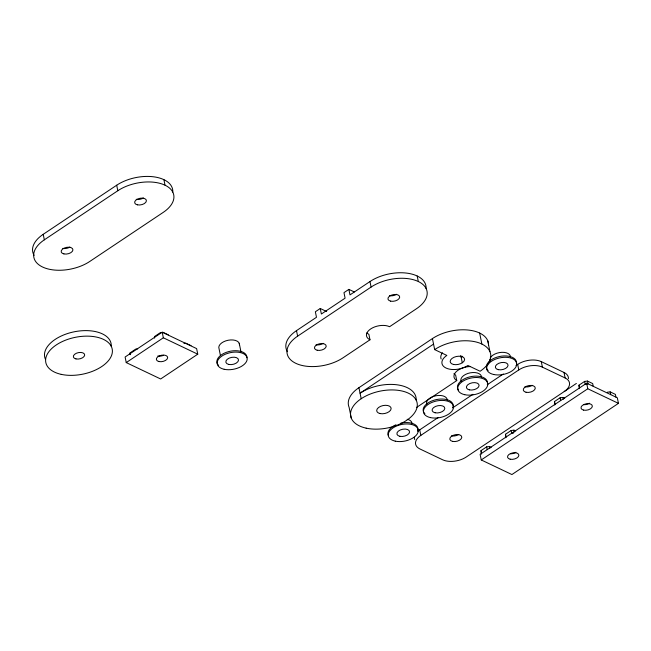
<?xml version="1.0" encoding="UTF-8"?>
<svg xmlns="http://www.w3.org/2000/svg" width="651" height="651" viewBox="0 0 651 651"><rect width="100%" height="100%" fill="white"/><g stroke="black" fill="none" stroke-linecap="round" stroke-linejoin="round"><path stroke-width="0.98" d="M130.062 354.453L130.167 352.826L135.799 349.058L137.686 348.838M154.556 338.089L154.661 336.461L160.292 332.694L163.124 332.36L168.349 334.85M491.22 447.359L489.479 446.529L486.647 446.863L481.016 450.622L481.284 454.097M515.714 430.995L513.973 430.165L511.141 430.498L505.51 434.258L505.778 437.732M564.702 398.266L562.96 397.435L560.129 397.769L554.497 401.529L554.766 405.003M593.24 386.32L592.679 383.561L587.454 381.071L584.622 381.405L578.991 385.164L579.252 388.639M34.129 255.379A33.876 18.798 -11.5 0 1 43.218 234.311L116.692 185.218A33.876 18.798 -11.5 0 1 153.343 176.771A33.876 18.798 -11.5 0 1 172.792 192.11M165.029 185.193A33.876 18.798 -11.5 0 1 163.246 212.372L89.765 261.466A33.876 18.798 -11.5 0 1 42.559 267.008A33.876 18.798 -11.5 0 1 44.341 239.828L117.815 190.735A33.876 18.798 -11.5 0 1 165.012 185.193L163.897 179.668M162.213 332.222L125.106 357.008L126.237 362.591L160.651 378.98L197.758 354.185L196.618 348.602L162.213 332.222L163.344 337.796L197.758 354.185M126.237 362.591L163.344 337.796M326.623 311.52L320.259 308.493L315.361 311.764L316.484 317.281L296.498 330.635A33.876 18.798 -11.5 0 0 287.416 351.711M354.323 291.974L348.871 289.378L343.972 292.649L345.095 298.174L321.382 314.01L320.259 308.493M426.071 288.442A33.876 18.798 -11.5 0 0 406.631 273.103A33.876 18.798 -11.5 0 0 369.98 281.541L349.994 294.895L348.871 289.378M418.316 281.525A33.876 18.798 -11.5 0 1 416.526 308.696L389.583 326.704A13.549 7.519 -11.5 0 0 370.704 328.918A13.549 7.519 -11.5 0 0 369.988 339.789L343.053 357.79A33.876 18.798 -11.5 0 1 295.839 363.339A33.876 18.798 -11.5 0 1 297.629 336.16L371.103 287.058A33.876 18.798 -11.5 0 1 418.316 281.525L417.185 276M351.337 418.3L349.091 407.257A33.876 18.798 -11.5 0 1 358.945 387.679L432.427 338.585A33.876 18.798 -11.5 0 1 469.078 330.138A33.876 18.798 -11.5 0 1 488.519 345.478M433.55 344.102L360.068 393.196A33.876 18.798 -11.5 0 1 396.719 384.757A33.876 18.798 -11.5 0 1 416.16 400.088M416.42 407.534L456.758 380.583A13.573 7.535 -11.5 0 1 456.091 371.827A13.573 7.535 -11.5 0 1 470.527 366.562M418.202 430.97A16.934 9.399 -11.5 0 1 419.708 429.855L438.286 417.446M452.648 407.851L472.919 394.311M487.273 384.717L503.321 373.991M515.991 365.528L517.675 364.397A16.934 9.399 -11.5 0 1 541.282 361.63L563.994 372.445A16.934 9.399 -11.5 0 1 568.437 378.662M576.371 383.447L466.254 457.01A16.934 9.399 -11.5 0 1 442.656 459.785L419.944 448.97A16.934 9.399 -11.5 0 1 420.831 435.381L518.798 369.923A16.934 9.399 -11.5 0 1 542.405 367.148L565.117 377.962A16.934 9.399 -11.5 0 1 564.23 391.56M586.649 383.187L480.113 454.365L481.244 459.948L511.906 474.546L618.45 403.36L617.319 397.785L586.649 383.187L587.788 388.761L618.45 403.36M481.244 459.948L587.788 388.761M183.948 343.402L185.836 343.175L191.06 345.665M607.334 392.219L610.166 391.886L615.39 394.376L615.952 397.134M513.59 433.037L511.702 433.257L511.141 430.498M432.427 338.585L434.673 349.62L446.846 355.422A15.714 8.715 -11.5 0 0 446.025 368.035A15.714 8.715 -11.5 0 0 467.923 365.463L480.096 371.257A33.876 18.798 -11.5 0 0 481.878 344.078L479.632 333.035M610.166 391.886L610.728 394.652M587.454 381.071L588.016 383.83L585.184 384.163L584.622 381.405M578.991 385.164L579.553 387.931M563.994 372.445L565.117 377.962M562.96 397.435L563.335 399.275M560.129 397.769L560.69 400.528M554.497 401.529L555.059 404.295M541.282 361.63L542.405 367.148M517.675 364.397L518.798 369.923M513.973 430.165L514.347 432.004M487.705 340.636L489.951 351.678M505.51 434.258L506.071 437.024M489.479 446.529L489.853 448.368M486.647 446.863L487.208 449.621M481.016 450.622L481.577 453.389M460.802 355.422L462.3 362.786M456.758 380.583L455.627 375.057A13.573 7.535 -11.5 0 1 453.934 373.674M419.708 429.855L420.831 435.381M369.98 281.541L371.103 287.058M369.988 339.789L368.865 334.272A13.549 7.519 -11.5 0 1 366.847 332.93M358.945 387.679L361.191 398.721M296.498 330.635L297.621 336.16M239.234 343.28L241 351.979M220.42 355.479L219.045 348.708A10.497 5.826 -11.5 0 1 228.175 340.245A10.497 5.826 -11.5 0 1 239.487 344.778M116.692 185.218L117.815 190.735M130.167 352.826L130.542 354.665M43.218 234.311L44.341 239.828M45.31 358.994A33.876 18.798 -11.5 0 1 74.767 331.685A33.876 18.798 -11.5 0 1 111.256 346.308M163.515 355.308A5.761 3.198 -11.5 0 1 157.843 355.975M414.777 439.645A16.934 9.399 -11.5 0 1 414.37 437.228M458.752 434.437A6.095 3.385 -11.5 0 1 451.468 435.844M532.233 385.343A6.095 3.385 -11.5 0 1 524.942 386.751M143.407 197.937A5.965 3.304 -11.5 0 1 136.279 199.304M69.926 247.03A5.965 3.304 -11.5 0 1 62.797 248.397M441.15 358.986A15.714 8.715 -11.5 0 1 442.477 352.801M434.656 349.611A33.876 18.871 -11.6 0 1 481.935 344.045M462.381 356.268A7.332 4.069 -11.5 0 1 461.177 357.261M323.213 343.354A5.965 3.304 -11.5 0 1 316.085 344.729M396.687 294.268A5.965 3.304 -11.5 0 1 389.558 295.635M589.399 403.205A5.761 3.198 -11.5 0 1 583.857 404.694M515.918 452.299A5.761 3.198 -11.5 0 1 510.384 453.788M400.577 423.256A15.242 8.455 -11.5 0 1 417.649 431.157M388.297 435.332A15.242 8.455 -11.5 0 1 395.93 424.786M407.168 419.268A10.497 5.826 -11.5 0 1 412.01 423.825M424.883 413.71A15.242 8.455 -11.5 0 1 436.129 399.641A15.242 8.455 -11.5 0 1 452.868 407.624M426.787 404.222A10.497 5.826 -11.5 0 1 435.918 395.759A10.497 5.826 -11.5 0 1 447.229 400.284M458.613 390.201A15.242 8.455 -11.5 0 1 469.762 376.888A15.242 8.455 -11.5 0 1 487.485 383.179M461.079 381.315A10.497 5.826 -11.5 0 1 470.209 372.844A10.497 5.826 -11.5 0 1 481.52 377.377M488.128 370.598A15.242 8.455 -11.5 0 1 486.72 364.975M487.054 364.21A15.242 8.455 -11.5 0 1 503.939 355.942A15.242 8.455 -11.5 0 1 516.438 362.981M490.032 361.11A10.497 5.826 -11.5 0 1 489.78 359.612M490.227 358.026A10.497 5.826 -11.5 0 1 501.864 352.329A10.497 5.826 -11.5 0 1 510.474 357.179M218.598 365.382A15.242 8.455 -11.5 0 1 228.55 351.63A15.242 8.455 -11.5 0 1 246.908 357.757M75.972 358.913A5.761 3.198 -11.5 0 0 84.671 355.088A5.761 3.198 -11.5 0 0 76.346 353.257A5.761 3.198 -11.5 0 0 75.972 358.913M61.218 374.358A33.876 18.798 -11.5 0 0 112.379 351.825A33.876 18.798 -11.5 0 0 63.399 341.067A33.876 18.798 -11.5 0 0 61.218 374.358M158.974 361.549A5.761 3.198 -11.5 0 0 167.673 357.716A5.761 3.198 -11.5 0 0 159.349 355.894A5.761 3.198 -11.5 0 0 158.974 361.549M526.065 392.268A6.095 3.385 -11.5 0 0 535.277 388.216A6.095 3.385 -11.5 0 0 526.464 386.279A6.095 3.385 -11.5 0 0 526.065 392.268M452.591 441.394A6.095 3.385 -11.5 0 0 461.803 437.342A6.095 3.385 -11.5 0 0 452.99 435.405A6.095 3.385 -11.5 0 0 452.591 441.394M63.92 253.914A5.965 3.304 -11.5 0 0 72.928 249.951A5.965 3.304 -11.5 0 0 64.303 248.055A5.965 3.304 -11.5 0 0 63.92 253.914M137.402 204.829A5.965 3.304 -11.5 0 0 146.41 200.858A5.965 3.304 -11.5 0 0 137.784 198.97A5.965 3.304 -11.5 0 0 137.402 204.829M453.535 364.47A7.332 4.069 -11.5 0 0 464.611 359.596A7.332 4.069 -11.5 0 0 454.007 357.269A7.332 4.069 -11.5 0 0 453.535 364.47M366.131 428.146A33.876 18.798 -11.5 0 0 417.283 405.614A33.876 18.798 -11.5 0 0 368.303 394.856A33.876 18.798 -11.5 0 0 366.131 428.146M380.062 413.564A7.332 4.069 -11.5 0 0 391.129 408.69A7.332 4.069 -11.5 0 0 380.534 406.362A7.332 4.069 -11.5 0 0 380.062 413.564M317.208 350.246A5.965 3.304 -11.5 0 0 326.208 346.283A5.965 3.304 -11.5 0 0 317.59 344.387A5.965 3.304 -11.5 0 0 317.208 350.246M390.681 301.153A5.965 3.304 -11.5 0 0 399.69 297.19A5.965 3.304 -11.5 0 0 391.072 295.294A5.965 3.304 -11.5 0 0 390.681 301.153M583.646 410.114A5.761 3.198 -11.5 0 0 592.345 406.281A5.761 3.198 -11.5 0 0 584.02 404.45A5.761 3.198 -11.5 0 0 583.646 410.114M510.172 459.207A5.761 3.198 -11.5 0 0 518.863 455.375A5.761 3.198 -11.5 0 0 510.539 453.544A5.761 3.198 -11.5 0 0 510.172 459.207M399.852 436.308A6.445 3.572 -11.5 0 0 409.577 432.028A6.445 3.572 -11.5 0 0 400.267 429.977A6.445 3.572 -11.5 0 0 399.852 436.308M395.23 441.142A15.242 8.455 -11.5 0 0 418.251 431.003A15.242 8.455 -11.5 0 0 396.215 426.161A15.242 8.455 -11.5 0 0 395.23 441.142M435.08 412.775A6.445 3.572 -11.5 0 0 444.804 408.486A6.445 3.572 -11.5 0 0 435.495 406.444A6.445 3.572 -11.5 0 0 435.08 412.775M430.457 417.608A15.242 8.455 -11.5 0 0 453.478 407.469A15.242 8.455 -11.5 0 0 431.434 402.627A15.242 8.455 -11.5 0 0 430.457 417.608M469.363 389.868A6.445 3.572 -11.5 0 0 479.095 385.579A6.445 3.572 -11.5 0 0 469.778 383.537A6.445 3.572 -11.5 0 0 469.363 389.868M464.741 394.701A15.242 8.455 -11.5 0 0 487.762 384.562A15.242 8.455 -11.5 0 0 465.725 379.72A15.242 8.455 -11.5 0 0 464.741 394.701M493.694 374.496A15.242 8.455 -11.5 0 0 516.715 364.357A15.242 8.455 -11.5 0 0 494.679 359.515A15.242 8.455 -11.5 0 0 493.694 374.496M498.316 369.662A6.445 3.572 -11.5 0 0 508.049 365.382A6.445 3.572 -11.5 0 0 498.731 363.331A6.445 3.572 -11.5 0 0 498.316 369.662M224.172 369.28A15.242 8.455 -11.5 0 0 247.193 359.14A15.242 8.455 -11.5 0 0 225.148 354.299A15.242 8.455 -11.5 0 0 224.172 369.28M228.794 364.446A6.445 3.572 -11.5 0 0 238.518 360.158A6.445 3.572 -11.5 0 0 229.209 358.115A6.445 3.572 -11.5 0 0 228.794 364.446"/></g></svg>
